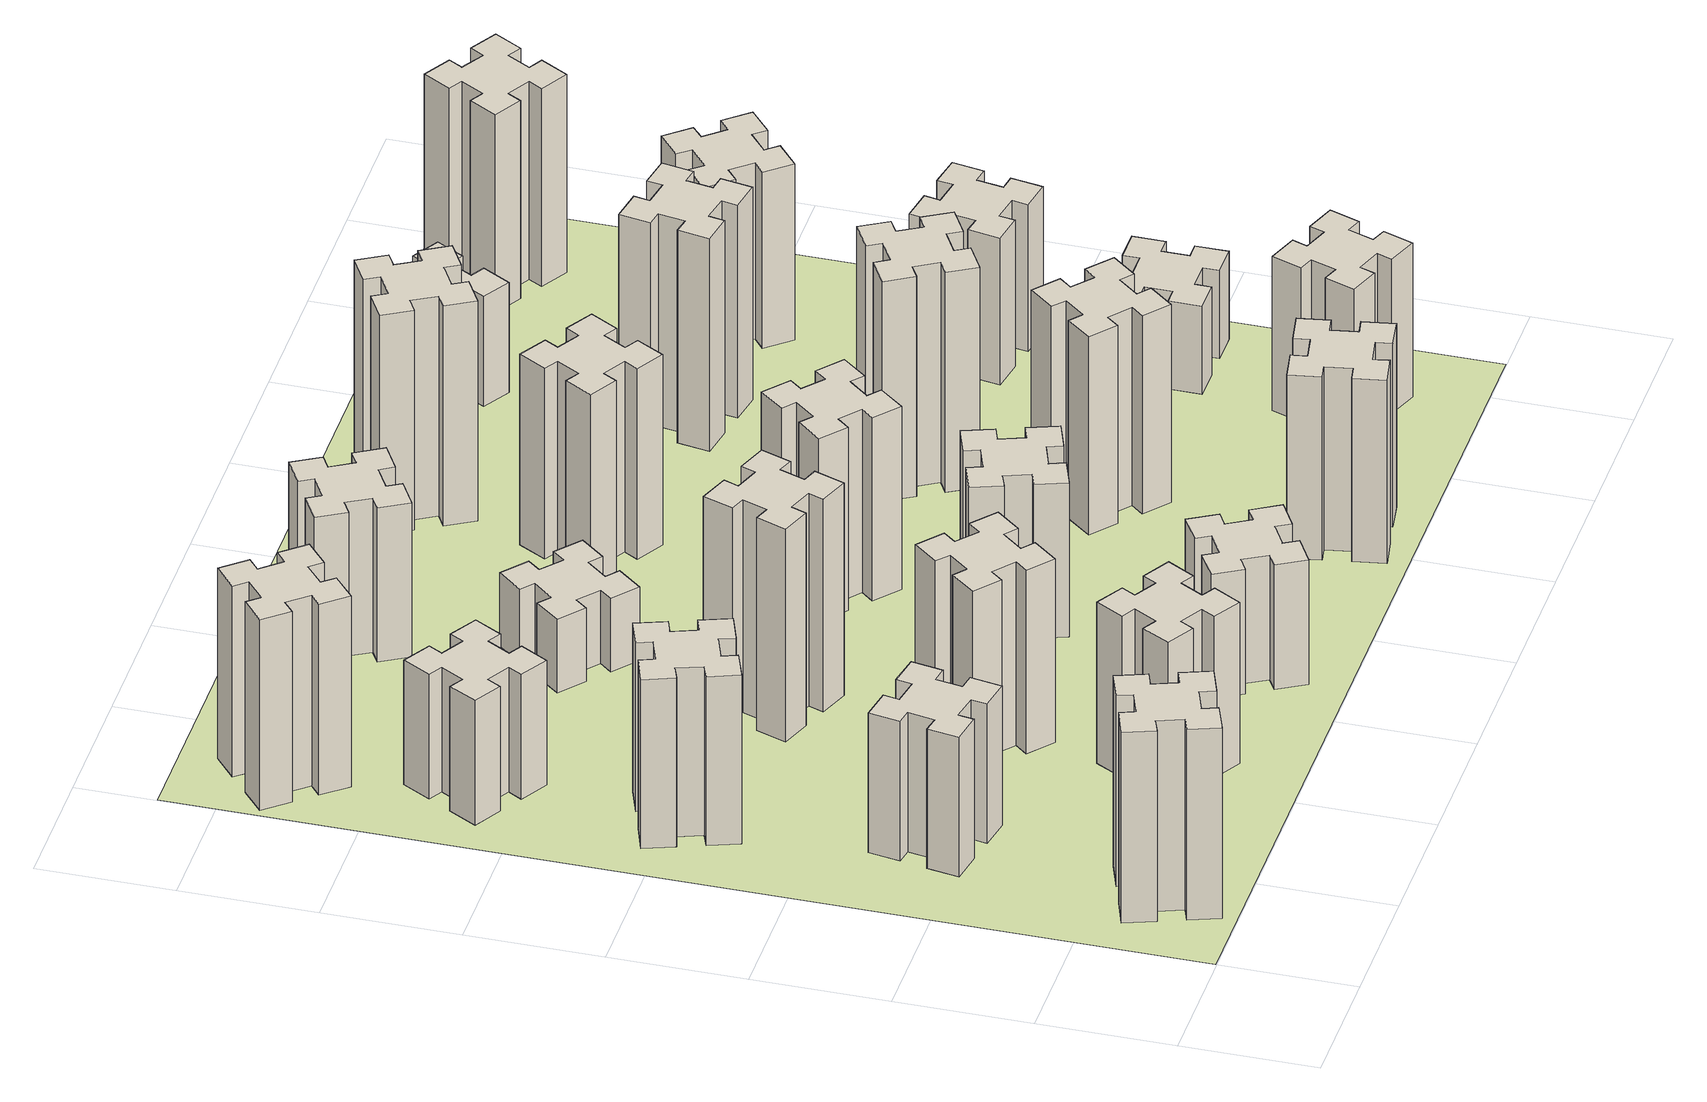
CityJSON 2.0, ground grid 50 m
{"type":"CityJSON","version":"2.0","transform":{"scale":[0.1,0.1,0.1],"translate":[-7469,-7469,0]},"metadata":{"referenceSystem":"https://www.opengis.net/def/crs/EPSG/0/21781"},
"CityObjects":{
"building1":{"type":"Building","attributes":{"class":"1000","function":"1000","usage":"1000","yearOfConstruction":2016,"roofType":"1000","measuredHeight":78,"storeysAboveGround":30,"storeysBelowGround":0},"geometry":[{"type":"Solid","lod":"1","boundaries":[[[[0,1,2,3,4,5,6,7,8,9,10,11,12,13,14,15,16,17,18,19]],[[17,16,20,21]],[[16,15,22,20]],[[15,14,23,22]],[[14,13,24,23]],[[13,12,25,24]],[[12,11,26,25]],[[11,10,27,26]],[[10,9,28,27]],[[9,8,29,28]],[[8,7,30,29]],[[7,6,31,30]],[[6,5,32,31]],[[5,4,33,32]],[[4,3,34,33]],[[3,2,35,34]],[[2,1,36,35]],[[1,0,37,36]],[[0,19,38,37]],[[19,18,39,38]],[[18,17,21,39]],[[24,25,26,27,28,29,30,31,32,33,34,35,36,37,38,39,21,20,22,23]]]]}]},
"building2":{"type":"Building","attributes":{"class":"1000","function":"1000","usage":"1000","yearOfConstruction":2016,"roofType":"1000","measuredHeight":57,"storeysAboveGround":30,"storeysBelowGround":0},"geometry":[{"type":"Solid","lod":"1","boundaries":[[[[40,41,42,43,44,45,46,47,48,49,50,51,52,53,54,55,56,57,58,59]],[[57,56,60,61]],[[56,55,62,60]],[[55,54,63,62]],[[54,53,64,63]],[[53,52,65,64]],[[52,51,66,65]],[[51,50,67,66]],[[50,49,68,67]],[[49,48,69,68]],[[48,47,70,69]],[[47,46,71,70]],[[46,45,72,71]],[[45,44,73,72]],[[44,43,74,73]],[[43,42,75,74]],[[42,41,76,75]],[[41,40,77,76]],[[40,59,78,77]],[[59,58,79,78]],[[58,57,61,79]],[[64,65,66,67,68,69,70,71,72,73,74,75,76,77,78,79,61,60,62,63]]]]}]},
"building3":{"type":"Building","attributes":{"class":"1000","function":"1000","usage":"1000","yearOfConstruction":2016,"roofType":"1000","measuredHeight":69,"storeysAboveGround":30,"storeysBelowGround":0},"geometry":[{"type":"Solid","lod":"1","boundaries":[[[[80,81,82,83,84,85,86,87,88,89,90,91,92,93,94,95,96,97,98,99]],[[97,96,100,101]],[[96,95,102,100]],[[95,94,103,102]],[[94,93,104,103]],[[93,92,105,104]],[[92,91,106,105]],[[91,90,107,106]],[[90,89,108,107]],[[89,88,109,108]],[[88,87,110,109]],[[87,86,111,110]],[[86,85,112,111]],[[85,84,113,112]],[[84,83,114,113]],[[83,82,115,114]],[[82,81,116,115]],[[81,80,117,116]],[[80,99,118,117]],[[99,98,119,118]],[[98,97,101,119]],[[104,105,106,107,108,109,110,111,112,113,114,115,116,117,118,119,101,100,102,103]]]]}]},
"building4":{"type":"Building","attributes":{"class":"1000","function":"1000","usage":"1000","yearOfConstruction":2016,"roofType":"1000","measuredHeight":51,"storeysAboveGround":30,"storeysBelowGround":0},"geometry":[{"type":"Solid","lod":"1","boundaries":[[[[120,121,122,123,124,125,126,127,128,129,130,131,132,133,134,135,136,137,138,139]],[[137,136,140,141]],[[136,135,142,140]],[[135,134,143,142]],[[134,133,144,143]],[[133,132,145,144]],[[132,131,146,145]],[[131,130,147,146]],[[130,129,148,147]],[[129,128,149,148]],[[128,127,150,149]],[[127,126,151,150]],[[126,125,152,151]],[[125,124,153,152]],[[124,123,154,153]],[[123,122,155,154]],[[122,121,156,155]],[[121,120,157,156]],[[120,139,158,157]],[[139,138,159,158]],[[138,137,141,159]],[[144,145,146,147,148,149,150,151,152,153,154,155,156,157,158,159,141,140,142,143]]]]}]},
"building5":{"type":"Building","attributes":{"class":"1000","function":"1000","usage":"1000","yearOfConstruction":2016,"roofType":"1000","measuredHeight":66,"storeysAboveGround":30,"storeysBelowGround":0},"geometry":[{"type":"Solid","lod":"1","boundaries":[[[[160,161,162,163,164,165,166,167,168,169,170,171,172,173,174,175,176,177,178,179]],[[177,176,180,181]],[[176,175,182,180]],[[175,174,183,182]],[[174,173,184,183]],[[173,172,185,184]],[[172,171,186,185]],[[171,170,187,186]],[[170,169,188,187]],[[169,168,189,188]],[[168,167,190,189]],[[167,166,191,190]],[[166,165,192,191]],[[165,164,193,192]],[[164,163,194,193]],[[163,162,195,194]],[[162,161,196,195]],[[161,160,197,196]],[[160,179,198,197]],[[179,178,199,198]],[[178,177,181,199]],[[184,185,186,187,188,189,190,191,192,193,194,195,196,197,198,199,181,180,182,183]]]]}]},
"building6":{"type":"Building","attributes":{"class":"1000","function":"1000","usage":"1000","yearOfConstruction":2016,"roofType":"1000","measuredHeight":78,"storeysAboveGround":30,"storeysBelowGround":0},"geometry":[{"type":"Solid","lod":"1","boundaries":[[[[200,201,202,203,204,205,206,207,208,209,210,211,212,213,214,215,216,217,218,219]],[[217,216,220,221]],[[216,215,222,220]],[[215,214,223,222]],[[214,213,224,223]],[[213,212,225,224]],[[212,211,226,225]],[[211,210,227,226]],[[210,209,228,227]],[[209,208,229,228]],[[208,207,230,229]],[[207,206,231,230]],[[206,205,232,231]],[[205,204,233,232]],[[204,203,234,233]],[[203,202,235,234]],[[202,201,236,235]],[[201,200,237,236]],[[200,219,238,237]],[[219,218,239,238]],[[218,217,221,239]],[[224,225,226,227,228,229,230,231,232,233,234,235,236,237,238,239,221,220,222,223]]]]}]},
"building7":{"type":"Building","attributes":{"class":"1000","function":"1000","usage":"1000","yearOfConstruction":2016,"roofType":"1000","measuredHeight":75,"storeysAboveGround":30,"storeysBelowGround":0},"geometry":[{"type":"Solid","lod":"1","boundaries":[[[[240,241,242,243,244,245,246,247,248,249,250,251,252,253,254,255,256,257,258,259]],[[257,256,260,261]],[[256,255,262,260]],[[255,254,263,262]],[[254,253,264,263]],[[253,252,265,264]],[[252,251,266,265]],[[251,250,267,266]],[[250,249,268,267]],[[249,248,269,268]],[[248,247,270,269]],[[247,246,271,270]],[[246,245,272,271]],[[245,244,273,272]],[[244,243,274,273]],[[243,242,275,274]],[[242,241,276,275]],[[241,240,277,276]],[[240,259,278,277]],[[259,258,279,278]],[[258,257,261,279]],[[264,265,266,267,268,269,270,271,272,273,274,275,276,277,278,279,261,260,262,263]]]]}]},
"building8":{"type":"Building","attributes":{"class":"1000","function":"1000","usage":"1000","yearOfConstruction":2016,"roofType":"1000","measuredHeight":87,"storeysAboveGround":30,"storeysBelowGround":0},"geometry":[{"type":"Solid","lod":"1","boundaries":[[[[280,281,282,283,284,285,286,287,288,289,290,291,292,293,294,295,296,297,298,299]],[[297,296,300,301]],[[296,295,302,300]],[[295,294,303,302]],[[294,293,304,303]],[[293,292,305,304]],[[292,291,306,305]],[[291,290,307,306]],[[290,289,308,307]],[[289,288,309,308]],[[288,287,310,309]],[[287,286,311,310]],[[286,285,312,311]],[[285,284,313,312]],[[284,283,314,313]],[[283,282,315,314]],[[282,281,316,315]],[[281,280,317,316]],[[280,299,318,317]],[[299,298,319,318]],[[298,297,301,319]],[[304,305,306,307,308,309,310,311,312,313,314,315,316,317,318,319,301,300,302,303]]]]}]},
"building9":{"type":"Building","attributes":{"class":"1000","function":"1000","usage":"1000","yearOfConstruction":2016,"roofType":"1000","measuredHeight":51,"storeysAboveGround":30,"storeysBelowGround":0},"geometry":[{"type":"Solid","lod":"1","boundaries":[[[[320,321,322,323,324,325,326,327,328,329,330,331,332,333,334,335,336,337,338,339]],[[337,336,340,341]],[[336,335,342,340]],[[335,334,343,342]],[[334,333,344,343]],[[333,332,345,344]],[[332,331,346,345]],[[331,330,347,346]],[[330,329,348,347]],[[329,328,349,348]],[[328,327,350,349]],[[327,326,351,350]],[[326,325,352,351]],[[325,324,353,352]],[[324,323,354,353]],[[323,322,355,354]],[[322,321,356,355]],[[321,320,357,356]],[[320,339,358,357]],[[339,338,359,358]],[[338,337,341,359]],[[344,345,346,347,348,349,350,351,352,353,354,355,356,357,358,359,341,340,342,343]]]]}]},
"building10":{"type":"Building","attributes":{"class":"1000","function":"1000","usage":"1000","yearOfConstruction":2016,"roofType":"1000","measuredHeight":30,"storeysAboveGround":30,"storeysBelowGround":0},"geometry":[{"type":"Solid","lod":"1","boundaries":[[[[360,361,362,363,364,365,366,367,368,369,370,371,372,373,374,375,376,377,378,379]],[[377,376,380,381]],[[376,375,382,380]],[[375,374,383,382]],[[374,373,384,383]],[[373,372,385,384]],[[372,371,386,385]],[[371,370,387,386]],[[370,369,388,387]],[[369,368,389,388]],[[368,367,390,389]],[[367,366,391,390]],[[366,365,392,391]],[[365,364,393,392]],[[364,363,394,393]],[[363,362,395,394]],[[362,361,396,395]],[[361,360,397,396]],[[360,379,398,397]],[[379,378,399,398]],[[378,377,381,399]],[[384,385,386,387,388,389,390,391,392,393,394,395,396,397,398,399,381,380,382,383]]]]}]},
"building11":{"type":"Building","attributes":{"class":"1000","function":"1000","usage":"1000","yearOfConstruction":2016,"roofType":"1000","measuredHeight":63,"storeysAboveGround":30,"storeysBelowGround":0},"geometry":[{"type":"Solid","lod":"1","boundaries":[[[[400,401,402,403,404,405,406,407,408,409,410,411,412,413,414,415,416,417,418,419]],[[417,416,420,421]],[[416,415,422,420]],[[415,414,423,422]],[[414,413,424,423]],[[413,412,425,424]],[[412,411,426,425]],[[411,410,427,426]],[[410,409,428,427]],[[409,408,429,428]],[[408,407,430,429]],[[407,406,431,430]],[[406,405,432,431]],[[405,404,433,432]],[[404,403,434,433]],[[403,402,435,434]],[[402,401,436,435]],[[401,400,437,436]],[[400,419,438,437]],[[419,418,439,438]],[[418,417,421,439]],[[424,425,426,427,428,429,430,431,432,433,434,435,436,437,438,439,421,420,422,423]]]]}]},
"building12":{"type":"Building","attributes":{"class":"1000","function":"1000","usage":"1000","yearOfConstruction":2016,"roofType":"1000","measuredHeight":63,"storeysAboveGround":30,"storeysBelowGround":0},"geometry":[{"type":"Solid","lod":"1","boundaries":[[[[440,441,442,443,444,445,446,447,448,449,450,451,452,453,454,455,456,457,458,459]],[[457,456,460,461]],[[456,455,462,460]],[[455,454,463,462]],[[454,453,464,463]],[[453,452,465,464]],[[452,451,466,465]],[[451,450,467,466]],[[450,449,468,467]],[[449,448,469,468]],[[448,447,470,469]],[[447,446,471,470]],[[446,445,472,471]],[[445,444,473,472]],[[444,443,474,473]],[[443,442,475,474]],[[442,441,476,475]],[[441,440,477,476]],[[440,459,478,477]],[[459,458,479,478]],[[458,457,461,479]],[[464,465,466,467,468,469,470,471,472,473,474,475,476,477,478,479,461,460,462,463]]]]}]},
"building13":{"type":"Building","attributes":{"class":"1000","function":"1000","usage":"1000","yearOfConstruction":2016,"roofType":"1000","measuredHeight":75,"storeysAboveGround":30,"storeysBelowGround":0},"geometry":[{"type":"Solid","lod":"1","boundaries":[[[[480,481,482,483,484,485,486,487,488,489,490,491,492,493,494,495,496,497,498,499]],[[497,496,500,501]],[[496,495,502,500]],[[495,494,503,502]],[[494,493,504,503]],[[493,492,505,504]],[[492,491,506,505]],[[491,490,507,506]],[[490,489,508,507]],[[489,488,509,508]],[[488,487,510,509]],[[487,486,511,510]],[[486,485,512,511]],[[485,484,513,512]],[[484,483,514,513]],[[483,482,515,514]],[[482,481,516,515]],[[481,480,517,516]],[[480,499,518,517]],[[499,498,519,518]],[[498,497,501,519]],[[504,505,506,507,508,509,510,511,512,513,514,515,516,517,518,519,501,500,502,503]]]]}]},
"building14":{"type":"Building","attributes":{"class":"1000","function":"1000","usage":"1000","yearOfConstruction":2016,"roofType":"1000","measuredHeight":78,"storeysAboveGround":30,"storeysBelowGround":0},"geometry":[{"type":"Solid","lod":"1","boundaries":[[[[520,521,522,523,524,525,526,527,528,529,530,531,532,533,534,535,536,537,538,539]],[[537,536,540,541]],[[536,535,542,540]],[[535,534,543,542]],[[534,533,544,543]],[[533,532,545,544]],[[532,531,546,545]],[[531,530,547,546]],[[530,529,548,547]],[[529,528,549,548]],[[528,527,550,549]],[[527,526,551,550]],[[526,525,552,551]],[[525,524,553,552]],[[524,523,554,553]],[[523,522,555,554]],[[522,521,556,555]],[[521,520,557,556]],[[520,539,558,557]],[[539,538,559,558]],[[538,537,541,559]],[[544,545,546,547,548,549,550,551,552,553,554,555,556,557,558,559,541,540,542,543]]]]}]},
"building15":{"type":"Building","attributes":{"class":"1000","function":"1000","usage":"1000","yearOfConstruction":2016,"roofType":"1000","measuredHeight":75,"storeysAboveGround":30,"storeysBelowGround":0},"geometry":[{"type":"Solid","lod":"1","boundaries":[[[[560,561,562,563,564,565,566,567,568,569,570,571,572,573,574,575,576,577,578,579]],[[577,576,580,581]],[[576,575,582,580]],[[575,574,583,582]],[[574,573,584,583]],[[573,572,585,584]],[[572,571,586,585]],[[571,570,587,586]],[[570,569,588,587]],[[569,568,589,588]],[[568,567,590,589]],[[567,566,591,590]],[[566,565,592,591]],[[565,564,593,592]],[[564,563,594,593]],[[563,562,595,594]],[[562,561,596,595]],[[561,560,597,596]],[[560,579,598,597]],[[579,578,599,598]],[[578,577,581,599]],[[584,585,586,587,588,589,590,591,592,593,594,595,596,597,598,599,581,580,582,583]]]]}]},
"building16":{"type":"Building","attributes":{"class":"1000","function":"1000","usage":"1000","yearOfConstruction":2016,"roofType":"1000","measuredHeight":81,"storeysAboveGround":30,"storeysBelowGround":0},"geometry":[{"type":"Solid","lod":"1","boundaries":[[[[600,601,602,603,604,605,606,607,608,609,610,611,612,613,614,615,616,617,618,619]],[[617,616,620,621]],[[616,615,622,620]],[[615,614,623,622]],[[614,613,624,623]],[[613,612,625,624]],[[612,611,626,625]],[[611,610,627,626]],[[610,609,628,627]],[[609,608,629,628]],[[608,607,630,629]],[[607,606,631,630]],[[606,605,632,631]],[[605,604,633,632]],[[604,603,634,633]],[[603,602,635,634]],[[602,601,636,635]],[[601,600,637,636]],[[600,619,638,637]],[[619,618,639,638]],[[618,617,621,639]],[[624,625,626,627,628,629,630,631,632,633,634,635,636,637,638,639,621,620,622,623]]]]}]},
"building17":{"type":"Building","attributes":{"class":"1000","function":"1000","usage":"1000","yearOfConstruction":2016,"roofType":"1000","measuredHeight":90,"storeysAboveGround":30,"storeysBelowGround":0},"geometry":[{"type":"Solid","lod":"1","boundaries":[[[[640,641,642,643,644,645,646,647,648,649,650,651,652,653,654,655,656,657,658,659]],[[657,656,660,661]],[[656,655,662,660]],[[655,654,663,662]],[[654,653,664,663]],[[653,652,665,664]],[[652,651,666,665]],[[651,650,667,666]],[[650,649,668,667]],[[649,648,669,668]],[[648,647,670,669]],[[647,646,671,670]],[[646,645,672,671]],[[645,644,673,672]],[[644,643,674,673]],[[643,642,675,674]],[[642,641,676,675]],[[641,640,677,676]],[[640,659,678,677]],[[659,658,679,678]],[[658,657,661,679]],[[664,665,666,667,668,669,670,671,672,673,674,675,676,677,678,679,661,660,662,663]]]]}]},
"building18":{"type":"Building","attributes":{"class":"1000","function":"1000","usage":"1000","yearOfConstruction":2016,"roofType":"1000","measuredHeight":90,"storeysAboveGround":30,"storeysBelowGround":0},"geometry":[{"type":"Solid","lod":"1","boundaries":[[[[680,681,682,683,684,685,686,687,688,689,690,691,692,693,694,695,696,697,698,699]],[[697,696,700,701]],[[696,695,702,700]],[[695,694,703,702]],[[694,693,704,703]],[[693,692,705,704]],[[692,691,706,705]],[[691,690,707,706]],[[690,689,708,707]],[[689,688,709,708]],[[688,687,710,709]],[[687,686,711,710]],[[686,685,712,711]],[[685,684,713,712]],[[684,683,714,713]],[[683,682,715,714]],[[682,681,716,715]],[[681,680,717,716]],[[680,699,718,717]],[[699,698,719,718]],[[698,697,701,719]],[[704,705,706,707,708,709,710,711,712,713,714,715,716,717,718,719,701,700,702,703]]]]}]},
"building19":{"type":"Building","attributes":{"class":"1000","function":"1000","usage":"1000","yearOfConstruction":2016,"roofType":"1000","measuredHeight":87,"storeysAboveGround":30,"storeysBelowGround":0},"geometry":[{"type":"Solid","lod":"1","boundaries":[[[[720,721,722,723,724,725,726,727,728,729,730,731,732,733,734,735,736,737,738,739]],[[737,736,740,741]],[[736,735,742,740]],[[735,734,743,742]],[[734,733,744,743]],[[733,732,745,744]],[[732,731,746,745]],[[731,730,747,746]],[[730,729,748,747]],[[729,728,749,748]],[[728,727,750,749]],[[727,726,751,750]],[[726,725,752,751]],[[725,724,753,752]],[[724,723,754,753]],[[723,722,755,754]],[[722,721,756,755]],[[721,720,757,756]],[[720,739,758,757]],[[739,738,759,758]],[[738,737,741,759]],[[744,745,746,747,748,749,750,751,752,753,754,755,756,757,758,759,741,740,742,743]]]]}]},
"building20":{"type":"Building","attributes":{"class":"1000","function":"1000","usage":"1000","yearOfConstruction":2016,"roofType":"1000","measuredHeight":63,"storeysAboveGround":30,"storeysBelowGround":0},"geometry":[{"type":"Solid","lod":"1","boundaries":[[[[760,761,762,763,764,765,766,767,768,769,770,771,772,773,774,775,776,777,778,779]],[[777,776,780,781]],[[776,775,782,780]],[[775,774,783,782]],[[774,773,784,783]],[[773,772,785,784]],[[772,771,786,785]],[[771,770,787,786]],[[770,769,788,787]],[[769,768,789,788]],[[768,767,790,789]],[[767,766,791,790]],[[766,765,792,791]],[[765,764,793,792]],[[764,763,794,793]],[[763,762,795,794]],[[762,761,796,795]],[[761,760,797,796]],[[760,779,798,797]],[[779,778,799,798]],[[778,777,781,799]],[[784,785,786,787,788,789,790,791,792,793,794,795,796,797,798,799,781,780,782,783]]]]}]},
"building21":{"type":"Building","attributes":{"class":"1000","function":"1000","usage":"1000","yearOfConstruction":2016,"roofType":"1000","measuredHeight":45,"storeysAboveGround":30,"storeysBelowGround":0},"geometry":[{"type":"Solid","lod":"1","boundaries":[[[[800,801,802,803,804,805,806,807,808,809,810,811,812,813,814,815,816,817,818,819]],[[817,816,820,821]],[[816,815,822,820]],[[815,814,823,822]],[[814,813,824,823]],[[813,812,825,824]],[[812,811,826,825]],[[811,810,827,826]],[[810,809,828,827]],[[809,808,829,828]],[[808,807,830,829]],[[807,806,831,830]],[[806,805,832,831]],[[805,804,833,832]],[[804,803,834,833]],[[803,802,835,834]],[[802,801,836,835]],[[801,800,837,836]],[[800,819,838,837]],[[819,818,839,838]],[[818,817,821,839]],[[824,825,826,827,828,829,830,831,832,833,834,835,836,837,838,839,821,820,822,823]]]]}]},
"building22":{"type":"Building","attributes":{"class":"1000","function":"1000","usage":"1000","yearOfConstruction":2016,"roofType":"1000","measuredHeight":36,"storeysAboveGround":30,"storeysBelowGround":0},"geometry":[{"type":"Solid","lod":"1","boundaries":[[[[840,841,842,843,844,845,846,847,848,849,850,851,852,853,854,855,856,857,858,859]],[[857,856,860,861]],[[856,855,862,860]],[[855,854,863,862]],[[854,853,864,863]],[[853,852,865,864]],[[852,851,866,865]],[[851,850,867,866]],[[850,849,868,867]],[[849,848,869,868]],[[848,847,870,869]],[[847,846,871,870]],[[846,845,872,871]],[[845,844,873,872]],[[844,843,874,873]],[[843,842,875,874]],[[842,841,876,875]],[[841,840,877,876]],[[840,859,878,877]],[[859,858,879,878]],[[858,857,861,879]],[[864,865,866,867,868,869,870,871,872,873,874,875,876,877,878,879,861,860,862,863]]]]}]},
"building23":{"type":"Building","attributes":{"class":"1000","function":"1000","usage":"1000","yearOfConstruction":2016,"roofType":"1000","measuredHeight":60,"storeysAboveGround":30,"storeysBelowGround":0},"geometry":[{"type":"Solid","lod":"1","boundaries":[[[[880,881,882,883,884,885,886,887,888,889,890,891,892,893,894,895,896,897,898,899]],[[897,896,900,901]],[[896,895,902,900]],[[895,894,903,902]],[[894,893,904,903]],[[893,892,905,904]],[[892,891,906,905]],[[891,890,907,906]],[[890,889,908,907]],[[889,888,909,908]],[[888,887,910,909]],[[887,886,911,910]],[[886,885,912,911]],[[885,884,913,912]],[[884,883,914,913]],[[883,882,915,914]],[[882,881,916,915]],[[881,880,917,916]],[[880,899,918,917]],[[899,898,919,918]],[[898,897,901,919]],[[904,905,906,907,908,909,910,911,912,913,914,915,916,917,918,919,901,900,902,903]]]]}]},
"building24":{"type":"Building","attributes":{"class":"1000","function":"1000","usage":"1000","yearOfConstruction":2016,"roofType":"1000","measuredHeight":72,"storeysAboveGround":30,"storeysBelowGround":0},"geometry":[{"type":"Solid","lod":"1","boundaries":[[[[920,921,922,923,924,925,926,927,928,929,930,931,932,933,934,935,936,937,938,939]],[[937,936,940,941]],[[936,935,942,940]],[[935,934,943,942]],[[934,933,944,943]],[[933,932,945,944]],[[932,931,946,945]],[[931,930,947,946]],[[930,929,948,947]],[[929,928,949,948]],[[928,927,950,949]],[[927,926,951,950]],[[926,925,952,951]],[[925,924,953,952]],[[924,923,954,953]],[[923,922,955,954]],[[922,921,956,955]],[[921,920,957,956]],[[920,939,958,957]],[[939,938,959,958]],[[938,937,941,959]],[[944,945,946,947,948,949,950,951,952,953,954,955,956,957,958,959,941,940,942,943]]]]}]},
"building25":{"type":"Building","attributes":{"class":"1000","function":"1000","usage":"1000","yearOfConstruction":2016,"roofType":"1000","measuredHeight":81,"storeysAboveGround":30,"storeysBelowGround":0},"geometry":[{"type":"Solid","lod":"1","boundaries":[[[[960,961,962,963,964,965,966,967,968,969,970,971,972,973,974,975,976,977,978,979]],[[977,976,980,981]],[[976,975,982,980]],[[975,974,983,982]],[[974,973,984,983]],[[973,972,985,984]],[[972,971,986,985]],[[971,970,987,986]],[[970,969,988,987]],[[969,968,989,988]],[[968,967,990,989]],[[967,966,991,990]],[[966,965,992,991]],[[965,964,993,992]],[[964,963,994,993]],[[963,962,995,994]],[[962,961,996,995]],[[961,960,997,996]],[[960,979,998,997]],[[979,978,999,998]],[[978,977,981,999]],[[984,985,986,987,988,989,990,991,992,993,994,995,996,997,998,999,981,980,982,983]]]]}]},
"landuse1":{"type":"LandUse","attributes":{"name":"plot1","function":"1010"},"geometry":[{"type":"MultiSurface","lod":"1","boundaries":[[[1000,1001,1002,1003]]]}]}
},
"vertices":[
[385,396,0],[291,362,0],[270,418,0],[157,377,0],[199,264,0],[255,285,0],[289,191,0],[233,170,0],[274,57,0],[387,99,0],[366,155,0],[460,189,0],[480,133,0],[593,174,0],[552,287,0],[496,266,0],[462,360,0],[518,380,0],[477,493,0],[364,452,0],[462,360,780],[518,380,780],[496,266,780],[552,287,780],[593,174,780],[480,133,780],[460,189,780],[366,155,780],[387,99,780],[274,57,780],[233,170,780],[289,191,780],[255,285,780],[199,264,780],[157,377,780],[270,418,780],[291,362,780],[385,396,780],[364,452,780],[477,493,780],
[407,1016,0],[505,998,0],[495,939,0],[613,918,0],[634,1037,0],[575,1047,0],[592,1145,0],[651,1135,0],[672,1253,0],[554,1274,0],[544,1215,0],[445,1232,0],[456,1291,0],[337,1312,0],[317,1194,0],[376,1184,0],[358,1085,0],[299,1096,0],[278,977,0],[397,957,0],[358,1085,570],[299,1096,570],[376,1184,570],[317,1194,570],[337,1312,570],[456,1291,570],[445,1232,570],[544,1215,570],[554,1274,570],[672,1253,570],[651,1135,570],[592,1145,570],[575,1047,570],[634,1037,570],[613,918,570],[495,939,570],[505,998,570],[407,1016,570],[397,957,570],[278,977,570],
[366,1835,0],[460,1869,0],[480,1813,0],[593,1854,0],[552,1967,0],[496,1946,0],[462,2040,0],[518,2060,0],[477,2173,0],[364,2132,0],[385,2076,0],[291,2042,0],[270,2098,0],[157,2057,0],[199,1944,0],[255,1965,0],[289,1871,0],[233,1850,0],[274,1737,0],[387,1779,0],[289,1871,690],[233,1850,690],[255,1965,690],[199,1944,690],[157,2057,690],[270,2098,690],[291,2042,690],[385,2076,690],[364,2132,690],[477,2173,690],[518,2060,690],[462,2040,690],[496,1946,690],[552,1967,690],[593,1854,690],[480,1813,690],[460,1869,690],[366,1835,690],[387,1779,690],[274,1737,690],
[446,2597,0],[496,2684,0],[548,2654,0],[608,2758,0],[504,2818,0],[474,2766,0],[387,2816,0],[417,2868,0],[313,2928,0],[253,2824,0],[305,2794,0],[255,2707,0],[203,2737,0],[143,2633,0],[247,2573,0],[277,2625,0],[364,2575,0],[334,2523,0],[438,2463,0],[498,2567,0],[364,2575,510],[334,2523,510],[277,2625,510],[247,2573,510],[143,2633,510],[203,2737,510],[255,2707,510],[305,2794,510],[253,2824,510],[313,2928,510],[417,2868,510],[387,2816,510],[474,2766,510],[504,2818,510],[608,2758,510],[548,2654,510],[496,2684,510],[446,2597,510],[498,2567,510],[438,2463,510],
[1186,377,0],[1236,464,0],[1288,434,0],[1348,538,0],[1244,598,0],[1214,546,0],[1127,596,0],[1157,648,0],[1053,708,0],[993,604,0],[1045,574,0],[995,487,0],[943,517,0],[883,413,0],[987,353,0],[1017,405,0],[1104,355,0],[1074,303,0],[1178,243,0],[1238,347,0],[1104,355,660],[1074,303,660],[1017,405,660],[987,353,660],[883,413,660],[943,517,660],[995,487,660],[1045,574,660],[993,604,660],[1053,708,660],[1157,648,660],[1127,596,660],[1214,546,660],[1244,598,660],[1348,538,660],[1288,434,660],[1236,464,660],[1186,377,660],[1238,347,660],[1178,243,660],
[308,3219,0],[384,3283,0],[423,3237,0],[515,3314,0],[438,3406,0],[392,3368,0],[327,3444,0],[373,3483,0],[296,3575,0],[204,3498,0],[243,3452,0],[166,3387,0],[128,3433,0],[36,3356,0],[113,3264,0],[159,3303,0],[223,3226,0],[177,3188,0],[254,3096,0],[346,3173,0],[223,3226,780],[177,3188,780],[159,3303,780],[113,3264,780],[36,3356,780],[128,3433,780],[166,3387,780],[243,3452,780],[204,3498,780],[296,3575,780],[373,3483,780],[327,3444,780],[392,3368,780],[438,3406,780],[515,3314,780],[423,3237,780],[384,3283,780],[308,3219,780],[346,3173,780],[254,3096,780],
[1006,1063,0],[1083,999,0],[1044,953,0],[1136,876,0],[1213,968,0],[1167,1006,0],[1232,1083,0],[1278,1044,0],[1355,1136,0],[1263,1213,0],[1224,1167,0],[1148,1232,0],[1186,1278,0],[1094,1355,0],[1017,1263,0],[1063,1224,0],[999,1148,0],[953,1186,0],[876,1094,0],[968,1017,0],[999,1148,750],[953,1186,750],[1063,1224,750],[1017,1263,750],[1094,1355,750],[1186,1278,750],[1148,1232,750],[1224,1167,750],[1263,1213,750],[1355,1136,750],[1278,1044,750],[1232,1083,750],[1167,1006,750],[1213,968,750],[1136,876,750],[1044,953,750],[1083,999,750],[1006,1063,750],[968,1017,750],[876,1094,750],
[1202,1771,0],[1236,1865,0],[1292,1844,0],[1333,1957,0],[1220,1998,0],[1200,1942,0],[1106,1976,0],[1127,2032,0],[1014,2073,0],[973,1960,0],[1029,1940,0],[995,1846,0],[939,1867,0],[897,1754,0],[1010,1713,0],[1031,1769,0],[1125,1735,0],[1104,1679,0],[1217,1637,0],[1258,1750,0],[1125,1735,870],[1104,1679,870],[1031,1769,870],[1010,1713,870],[897,1754,870],[939,1867,870],[995,1846,870],[1029,1940,870],[973,1960,870],[1014,2073,870],[1127,2032,870],[1106,1976,870],[1200,1942,870],[1220,1998,870],[1333,1957,870],[1292,1844,870],[1236,1865,870],[1202,1771,870],[1258,1750,870],[1217,1637,870],
[1744,496,0],[1657,446,0],[1627,498,0],[1523,438,0],[1583,334,0],[1635,364,0],[1685,277,0],[1633,247,0],[1693,143,0],[1797,203,0],[1767,255,0],[1854,305,0],[1884,253,0],[1988,313,0],[1928,417,0],[1876,387,0],[1826,474,0],[1878,504,0],[1818,608,0],[1714,548,0],[1826,474,510],[1878,504,510],[1876,387,510],[1928,417,510],[1988,313,510],[1884,253,510],[1854,305,510],[1767,255,510],[1797,203,510],[1693,143,510],[1633,247,510],[1685,277,510],[1635,364,510],[1583,334,510],[1523,438,510],[1627,498,510],[1657,446,510],[1744,496,510],[1714,548,510],[1818,608,510],
[1267,2486,0],[1332,2563,0],[1378,2524,0],[1455,2616,0],[1363,2693,0],[1324,2647,0],[1248,2712,0],[1286,2758,0],[1194,2835,0],[1117,2743,0],[1163,2704,0],[1099,2628,0],[1053,2666,0],[976,2574,0],[1068,2497,0],[1106,2543,0],[1183,2479,0],[1144,2433,0],[1236,2356,0],[1313,2448,0],[1183,2479,300],[1144,2433,300],[1106,2543,300],[1068,2497,300],[976,2574,300],[1053,2666,300],[1099,2628,300],[1163,2704,300],[1117,2743,300],[1194,2835,300],[1286,2758,300],[1248,2712,300],[1324,2647,300],[1363,2693,300],[1455,2616,300],[1378,2524,300],[1332,2563,300],[1267,2486,300],[1313,2448,300],[1236,2356,300],
[1104,3456,0],[1017,3406,0],[987,3458,0],[883,3398,0],[943,3294,0],[995,3324,0],[1045,3237,0],[993,3207,0],[1053,3103,0],[1157,3163,0],[1127,3215,0],[1214,3265,0],[1244,3213,0],[1348,3273,0],[1288,3377,0],[1236,3347,0],[1186,3434,0],[1238,3464,0],[1178,3568,0],[1074,3508,0],[1186,3434,630],[1238,3464,630],[1236,3347,630],[1288,3377,630],[1348,3273,630],[1244,3213,630],[1214,3265,630],[1127,3215,630],[1157,3163,630],[1053,3103,630],[993,3207,630],[1045,3237,630],[995,3324,630],[943,3294,630],[883,3398,630],[987,3458,630],[1017,3406,630],[1104,3456,630],[1074,3508,630],[1178,3568,630],
[1846,1095,0],[1940,1129,0],[1960,1073,0],[2073,1114,0],[2032,1227,0],[1976,1206,0],[1942,1300,0],[1998,1320,0],[1957,1433,0],[1844,1392,0],[1865,1336,0],[1771,1302,0],[1750,1358,0],[1637,1317,0],[1679,1204,0],[1735,1225,0],[1769,1131,0],[1713,1110,0],[1754,997,0],[1867,1039,0],[1769,1131,630],[1713,1110,630],[1735,1225,630],[1679,1204,630],[1637,1317,630],[1750,1358,630],[1771,1302,630],[1865,1336,630],[1844,1392,630],[1957,1433,630],[1998,1320,630],[1942,1300,630],[1976,1206,630],[2032,1227,630],[2073,1114,630],[1960,1073,630],[1940,1129,630],[1846,1095,630],[1867,1039,630],[1754,997,630],
[1964,1907,0],[1888,1972,0],[1926,2018,0],[1834,2095,0],[1757,2003,0],[1803,1964,0],[1739,1888,0],[1693,1926,0],[1616,1834,0],[1708,1757,0],[1746,1803,0],[1823,1739,0],[1784,1693,0],[1876,1616,0],[1953,1708,0],[1907,1746,0],[1972,1823,0],[2018,1784,0],[2095,1876,0],[2003,1953,0],[1972,1823,750],[2018,1784,750],[1907,1746,750],[1953,1708,750],[1876,1616,750],[1784,1693,750],[1823,1739,750],[1746,1803,750],[1708,1757,750],[1616,1834,750],[1693,1926,750],[1739,1888,750],[1803,1964,750],[1757,2003,750],[1834,2095,750],[1926,2018,750],[1888,1972,750],[1964,1907,750],[2003,1953,750],[2095,1876,750],
[1926,2597,0],[1976,2684,0],[2028,2654,0],[2088,2758,0],[1984,2818,0],[1954,2766,0],[1867,2816,0],[1897,2868,0],[1793,2928,0],[1733,2824,0],[1785,2794,0],[1735,2707,0],[1683,2737,0],[1623,2633,0],[1727,2573,0],[1757,2625,0],[1844,2575,0],[1814,2523,0],[1918,2463,0],[1978,2567,0],[1844,2575,780],[1814,2523,780],[1757,2625,780],[1727,2573,780],[1623,2633,780],[1683,2737,780],[1735,2707,780],[1785,2794,780],[1733,2824,780],[1793,2928,780],[1897,2868,780],[1867,2816,780],[1954,2766,780],[1984,2818,780],[2088,2758,780],[2028,2654,780],[1976,2684,780],[1926,2597,780],[1978,2567,780],[1918,2463,780],
[2712,245,0],[2695,344,0],[2754,354,0],[2733,472,0],[2615,451,0],[2625,392,0],[2527,375,0],[2517,434,0],[2398,413,0],[2419,295,0],[2478,305,0],[2496,207,0],[2437,197,0],[2457,78,0],[2576,99,0],[2565,158,0],[2664,176,0],[2674,117,0],[2792,137,0],[2771,256,0],[2664,176,750],[2674,117,750],[2565,158,750],[2576,99,750],[2457,78,750],[2437,197,750],[2496,207,750],[2478,305,750],[2419,295,750],[2398,413,750],[2517,434,750],[2527,375,750],[2625,392,750],[2615,451,750],[2733,472,750],[2754,354,750],[2695,344,750],[2712,245,750],[2771,256,750],[2792,137,750],
[2647,1006,0],[2712,1083,0],[2758,1044,0],[2835,1136,0],[2743,1213,0],[2704,1167,0],[2628,1232,0],[2666,1278,0],[2574,1355,0],[2497,1263,0],[2543,1224,0],[2479,1148,0],[2433,1186,0],[2356,1094,0],[2448,1017,0],[2486,1063,0],[2563,999,0],[2524,953,0],[2616,876,0],[2693,968,0],[2563,999,810],[2524,953,810],[2486,1063,810],[2448,1017,810],[2356,1094,810],[2433,1186,810],[2479,1148,810],[2543,1224,810],[2497,1263,810],[2574,1355,810],[2666,1278,810],[2628,1232,810],[2704,1167,810],[2743,1213,810],[2835,1136,810],[2758,1044,810],[2712,1083,810],[2647,1006,810],[2693,968,810],[2616,876,810],
[1944,3456,0],[1857,3406,0],[1827,3458,0],[1723,3398,0],[1783,3294,0],[1835,3324,0],[1885,3237,0],[1833,3207,0],[1893,3103,0],[1997,3163,0],[1967,3215,0],[2054,3265,0],[2084,3213,0],[2188,3273,0],[2128,3377,0],[2076,3347,0],[2026,3434,0],[2078,3464,0],[2018,3568,0],[1914,3508,0],[2026,3434,900],[2078,3464,900],[2076,3347,900],[2128,3377,900],[2188,3273,900],[2084,3213,900],[2054,3265,900],[1967,3215,900],[1997,3163,900],[1893,3103,900],[1833,3207,900],[1885,3237,900],[1835,3324,900],[1783,3294,900],[1723,3398,900],[1827,3458,900],[1857,3406,900],[1944,3456,900],[1914,3508,900],[2018,3568,900],
[2475,1744,0],[2525,1657,0],[2473,1627,0],[2533,1523,0],[2637,1583,0],[2607,1635,0],[2694,1685,0],[2724,1633,0],[2828,1693,0],[2768,1797,0],[2716,1767,0],[2666,1854,0],[2718,1884,0],[2658,1988,0],[2554,1928,0],[2584,1876,0],[2497,1826,0],[2467,1878,0],[2363,1818,0],[2423,1714,0],[2497,1826,900],[2467,1878,900],[2584,1876,900],[2554,1928,900],[2658,1988,900],[2718,1884,900],[2666,1854,900],[2716,1767,900],[2768,1797,900],[2828,1693,900],[2724,1633,900],[2694,1685,900],[2607,1635,900],[2637,1583,900],[2533,1523,900],[2473,1627,900],[2525,1657,900],[2475,1744,900],[2423,1714,900],[2363,1818,900],
[2627,2496,0],[2725,2478,0],[2715,2419,0],[2833,2398,0],[2854,2517,0],[2795,2527,0],[2812,2625,0],[2871,2615,0],[2892,2733,0],[2774,2754,0],[2764,2695,0],[2665,2712,0],[2676,2771,0],[2557,2792,0],[2537,2674,0],[2596,2664,0],[2578,2565,0],[2519,2576,0],[2498,2457,0],[2617,2437,0],[2578,2565,870],[2519,2576,870],[2596,2664,870],[2537,2674,870],[2557,2792,870],[2676,2771,870],[2665,2712,870],[2764,2695,870],[2774,2754,870],[2892,2733,870],[2871,2615,870],[2812,2625,870],[2795,2527,870],[2854,2517,870],[2833,2398,870],[2715,2419,870],[2725,2478,870],[2627,2496,870],[2617,2437,870],[2498,2457,870],
[3420,562,0],[3326,596,0],[3347,652,0],[3234,693,0],[3193,580,0],[3249,560,0],[3215,466,0],[3159,487,0],[3117,374,0],[3230,333,0],[3251,389,0],[3345,355,0],[3324,299,0],[3437,257,0],[3478,370,0],[3422,391,0],[3456,485,0],[3512,464,0],[3553,577,0],[3440,618,0],[3456,485,630],[3512,464,630],[3422,391,630],[3478,370,630],[3437,257,630],[3324,299,630],[3345,355,630],[3251,389,630],[3230,333,630],[3117,374,630],[3159,487,630],[3215,466,630],[3249,560,630],[3193,580,630],[3234,693,630],[3347,652,630],[3326,596,630],[3420,562,630],[3440,618,630],[3553,577,630],
[2497,3365,0],[2584,3315,0],[2554,3263,0],[2658,3203,0],[2718,3307,0],[2666,3337,0],[2716,3424,0],[2768,3394,0],[2828,3498,0],[2724,3558,0],[2694,3506,0],[2607,3556,0],[2637,3608,0],[2533,3668,0],[2473,3564,0],[2525,3534,0],[2475,3447,0],[2423,3477,0],[2363,3373,0],[2467,3313,0],[2475,3447,450],[2423,3477,450],[2525,3534,450],[2473,3564,450],[2533,3668,450],[2637,3608,450],[2607,3556,450],[2694,3506,450],[2724,3558,450],[2828,3498,450],[2768,3394,450],[2716,3424,450],[2666,3337,450],[2718,3307,450],[2658,3203,450],[2554,3263,450],[2584,3315,450],[2497,3365,450],[2467,3313,450],[2363,3373,450],
[3325,1165,0],[3325,1065,0],[3265,1065,0],[3265,945,0],[3385,945,0],[3385,1005,0],[3485,1005,0],[3485,945,0],[3605,945,0],[3605,1065,0],[3545,1065,0],[3545,1165,0],[3605,1165,0],[3605,1285,0],[3485,1285,0],[3485,1225,0],[3385,1225,0],[3385,1285,0],[3265,1285,0],[3265,1165,0],[3385,1225,360],[3385,1285,360],[3485,1225,360],[3485,1285,360],[3605,1285,360],[3605,1165,360],[3545,1165,360],[3545,1065,360],[3605,1065,360],[3605,945,360],[3485,945,360],[3485,1005,360],[3385,1005,360],[3385,945,360],[3265,945,360],[3265,1065,360],[3325,1065,360],[3325,1165,360],[3265,1165,360],[3265,1285,360],
[3267,1656,0],[3365,1638,0],[3355,1579,0],[3473,1558,0],[3494,1677,0],[3435,1687,0],[3452,1785,0],[3511,1775,0],[3532,1893,0],[3414,1914,0],[3404,1855,0],[3305,1872,0],[3316,1931,0],[3197,1952,0],[3177,1834,0],[3236,1824,0],[3218,1725,0],[3159,1736,0],[3138,1617,0],[3257,1597,0],[3218,1725,600],[3159,1736,600],[3236,1824,600],[3177,1834,600],[3197,1952,600],[3316,1931,600],[3305,1872,600],[3404,1855,600],[3414,1914,600],[3532,1893,600],[3511,1775,600],[3452,1785,600],[3435,1687,600],[3494,1677,600],[3473,1558,600],[3355,1579,600],[3365,1638,600],[3267,1656,600],[3257,1597,600],[3138,1617,600],
[3119,2563,0],[3183,2486,0],[3137,2448,0],[3214,2356,0],[3306,2433,0],[3268,2479,0],[3344,2543,0],[3383,2497,0],[3475,2574,0],[3398,2666,0],[3352,2628,0],[3287,2704,0],[3333,2743,0],[3256,2835,0],[3164,2758,0],[3203,2712,0],[3126,2647,0],[3088,2693,0],[2996,2616,0],[3073,2524,0],[3126,2647,720],[3088,2693,720],[3203,2712,720],[3164,2758,720],[3256,2835,720],[3333,2743,720],[3287,2704,720],[3352,2628,720],[3398,2666,720],[3475,2574,720],[3383,2497,720],[3344,2543,720],[3268,2479,720],[3306,2433,720],[3214,2356,720],[3137,2448,720],[3183,2486,720],[3119,2563,720],[3073,2524,720],[2996,2616,720],
[3237,3365,0],[3324,3315,0],[3294,3263,0],[3398,3203,0],[3458,3307,0],[3406,3337,0],[3456,3424,0],[3508,3394,0],[3568,3498,0],[3464,3558,0],[3434,3506,0],[3347,3556,0],[3377,3608,0],[3273,3668,0],[3213,3564,0],[3265,3534,0],[3215,3447,0],[3163,3477,0],[3103,3373,0],[3207,3313,0],[3215,3447,810],[3163,3477,810],[3265,3534,810],[3213,3564,810],[3273,3668,810],[3377,3608,810],[3347,3556,810],[3434,3506,810],[3464,3558,810],[3568,3498,810],[3508,3394,810],[3456,3424,810],[3406,3337,810],[3458,3307,810],[3398,3203,810],[3294,3263,810],[3324,3315,810],[3237,3365,810],[3207,3313,810],[3103,3373,810],
[5,3705,0],[3705,3705,0],[3705,5,0],[5,5,0]
]}
